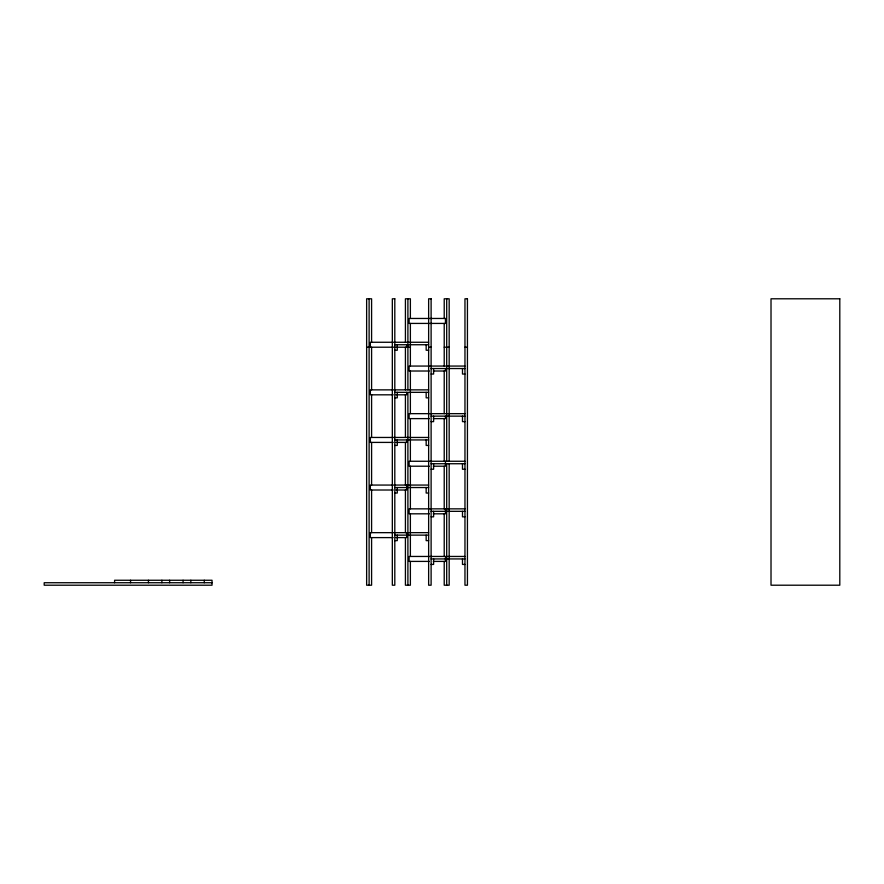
<?xml version="1.0" encoding="UTF-8"?>
<svg xmlns="http://www.w3.org/2000/svg" width="884" height="884" viewBox="0 0 884 884"><rect width="100%" height="100%" fill="white"/><g stroke="black" fill="none" stroke-linecap="round" stroke-linejoin="round"><path stroke-width="1.33" d="M428.641 342.263L370.352 342.263L370.352 347.213M394.805 344.738L428.641 344.738M366.639 347.213L394.805 347.213M395.91 347.213L410.375 347.213M428.641 347.213L431.116 347.213M444.221 347.213L449.171 347.213M464.962 347.213L467.437 347.213M394.805 350.241L397.281 350.241L397.281 344.738M428.641 350.241L426.165 350.241L426.165 344.738M464.962 366.064L409.137 366.064L409.137 371.015L429.315 371.015M431.116 368.54L464.962 368.54M433.359 371.015L445.459 371.015L445.459 368.54M431.116 374.043L433.602 374.043L433.602 368.54M464.962 374.043L462.487 374.043L462.487 368.54M428.641 389.866L370.352 389.866L370.352 394.817L393.214 394.817M394.805 392.341L428.641 392.341M395.91 394.817L406.662 394.817L406.662 392.341M394.805 397.844L397.281 397.844L397.281 392.341M428.641 397.844L426.165 397.844L426.165 392.341M464.962 413.657L409.137 413.657L409.137 418.618L429.315 418.618M431.116 416.143L464.962 416.143M433.359 418.618L445.459 418.618L445.459 416.143M431.116 421.635L433.602 421.635L433.602 416.143M464.962 421.635L462.487 421.635L462.487 416.143M428.641 437.458L370.352 437.458L370.352 442.409L393.214 442.409M394.805 439.934L428.641 439.934M395.91 442.409L406.662 442.409L406.662 439.934M394.805 445.437L397.281 445.437L397.281 439.934M428.641 445.437L426.165 445.437L426.165 439.934M464.962 461.26L409.137 461.26L409.137 466.211L429.315 466.211M431.116 463.735L464.962 463.735M433.359 466.211L445.459 466.211L445.459 461.26M431.116 469.238L433.602 469.238L433.602 463.735M464.962 469.238L462.487 469.238L462.487 463.735M428.641 485.062L370.352 485.062L370.352 490.012L393.214 490.012M394.805 487.537L428.641 487.537M395.91 490.012L406.662 490.012L406.662 485.062M394.805 493.04L397.281 493.04L397.281 487.537M428.641 493.04L426.165 493.04L426.165 487.537M464.962 508.852L409.137 508.852L409.137 513.814L429.315 513.814M431.116 511.328L464.962 511.328M433.359 513.814L445.459 513.814L445.459 508.852M431.116 516.831L433.602 516.831L433.602 511.328M464.962 516.831L462.487 516.831L462.487 511.328M428.641 532.654L370.352 532.654L370.352 537.605L393.214 537.605M394.805 535.129L428.641 535.129M395.91 537.605L406.662 537.605L406.662 532.654M394.805 540.632L397.281 540.632L397.281 535.129M428.641 540.632L426.165 540.632L426.165 535.129M464.962 556.456L409.137 556.456L409.137 561.406L429.315 561.406M431.116 558.931L464.962 558.931M433.359 561.406L445.459 561.406L445.459 557.693M431.116 564.434L433.602 564.434L433.602 558.931M464.962 564.434L462.487 564.434L462.487 558.931M212.027 582.733L44.2 582.733L44.2 585.208L212.027 585.208L212.027 580.258L114.588 580.258L114.588 582.733M449.171 461.393L449.171 298.792L444.221 298.792L444.221 318.461M449.171 464.133L449.171 585.208L444.221 585.208L444.221 561.406M446.696 298.792L446.696 461.393M446.696 464.144L446.696 585.208M444.221 323.422L444.221 366.064M444.221 371.015L444.221 413.657M444.221 418.618L444.221 461.26M444.221 466.211L444.221 508.852M444.221 513.814L444.221 556.456M410.375 318.461L410.375 298.792L405.424 298.792L405.424 342.263M410.375 323.422L410.375 366.064M410.375 371.015L410.375 413.657M410.375 418.618L410.375 461.26M410.375 466.211L410.375 508.852M410.375 513.814L410.375 556.456M410.375 561.406L410.375 585.208L405.424 585.208L405.424 537.605M407.9 298.792L407.9 389.866M407.9 392.618L407.9 585.208M406.662 344.738L406.662 347.213M405.424 347.213L405.424 389.866M405.424 394.817L405.424 437.458M405.424 442.409L405.424 485.062M405.424 490.012L405.424 532.654M371.589 342.263L371.589 298.792L366.639 298.792L366.639 585.208L371.589 585.208L371.589 537.605M371.589 347.213L371.589 389.866M371.589 394.817L371.589 437.458M371.589 442.409L371.589 485.062M371.589 490.012L371.589 532.654M369.114 298.792L369.114 585.208M204.281 580.258L204.281 582.733M190.833 580.258L190.833 582.733M183.076 580.258L183.076 582.733M169.629 580.258L169.629 582.733M161.882 580.258L161.882 582.733M148.435 580.258L148.435 582.733M130.556 580.258L130.556 582.733M394.805 298.792L392.33 298.792L392.33 585.208L394.805 585.208L394.805 298.792M431.116 298.792L428.641 298.792L428.641 585.208L431.116 585.208L431.116 298.792M467.437 298.792L464.962 298.792L464.962 585.208L467.437 585.208L467.437 298.792M839.8 298.792L771.014 298.792L771.014 585.208L839.8 585.208L839.8 298.792M445.459 318.461L409.137 318.461L409.137 323.422L445.459 323.422L445.459 318.461"/></g></svg>
